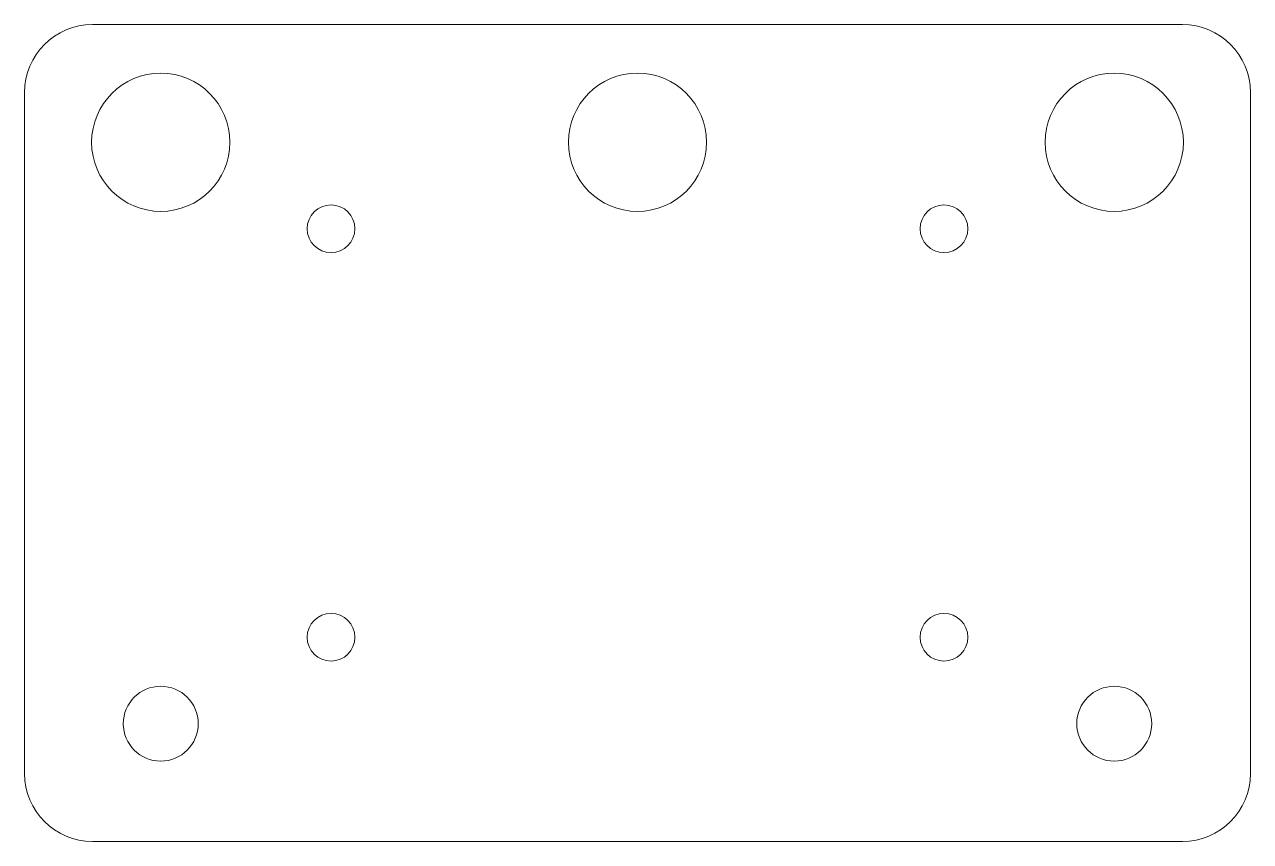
# Model space of a CAD drawing. Header units: millimetres. Extents: x -45 to 45, y -30 to 30.
import ezdxf

# ---------------------------------------------------------------- set-up
doc = ezdxf.new("R2010")
doc.units = ezdxf.units.MM

msp = doc.modelspace()

# ---------------------------------------------------------------- linework, layer by layer
at = {"color": 7, "linetype": 'Continuous', "lineweight": 15}
for p, q in [((40, 30), (-40, 30)), ((-45, 25), (-45, -25)), ((45, -25), (45, 25)), ((-40, -30), (40, -30))]:
    msp.add_line(p, q, dxfattribs=at)
for centre, radius in [((-35, 21.35), 5.075), ((0, 21.35), 5.075), ((35, 21.35), 5.075), ((-22.5, 15), 1.75), ((22.5, 15), 1.75), ((-22.5, -15), 1.75), ((22.5, -15), 1.75), ((-35, -21.35), 2.75), ((35, -21.35), 2.75)]:
    msp.add_circle(centre, radius, dxfattribs=at)
for centre, start, end in [((-40, 25), 90, 180), ((40, 25), 0, 90), ((-40, -25), 180, 270), ((40, -25), 270, 0)]:
    msp.add_arc(centre, 5, start, end, dxfattribs=at)

doc.saveas('drawing.dxf')
